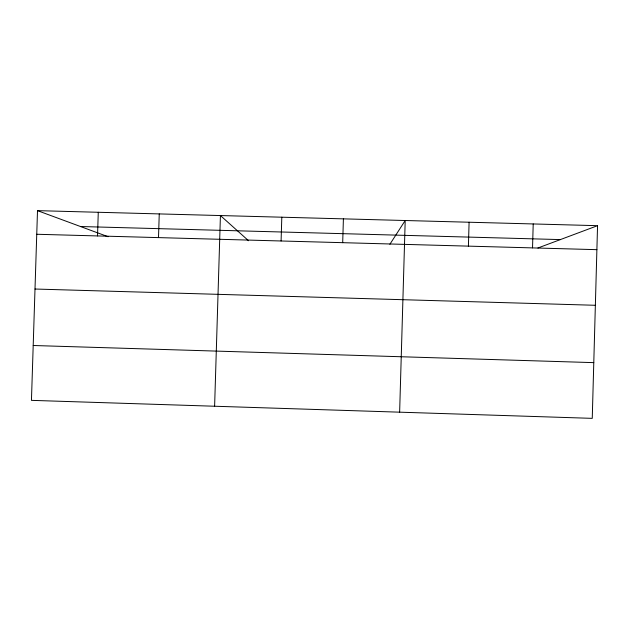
<?xml version="1.0" encoding="UTF-8"?>
<svg xmlns="http://www.w3.org/2000/svg" width="629" height="629" viewBox="0 0 629 629"><rect width="100%" height="100%" fill="white"/><g stroke="black" fill="none" stroke-linecap="round" stroke-linejoin="round"><path stroke-width="0.94" d="M532.535 247.889L533.211 223.948M597.55 225.677L592.251 418.356L31.45 400.358L37.504 210.644L597.55 225.677L537.897 248.007M342.695 242.676L343.403 218.853M399.635 412.176L405.202 220.512L389.878 244.288M468.408 246.128L469.092 222.234M158.508 237.605L159.247 213.915M214.615 406.24L220.425 215.558L248.565 240.742M281.092 240.978L281.808 217.202M97.526 235.93L98.273 212.272M80.473 226.519L560.376 239.594M36.749 234.263L596.89 249.666M35.004 289.026L595.356 305.285M33.203 345.502L593.784 362.634M37.504 210.644L108.109 236.724"/></g></svg>
